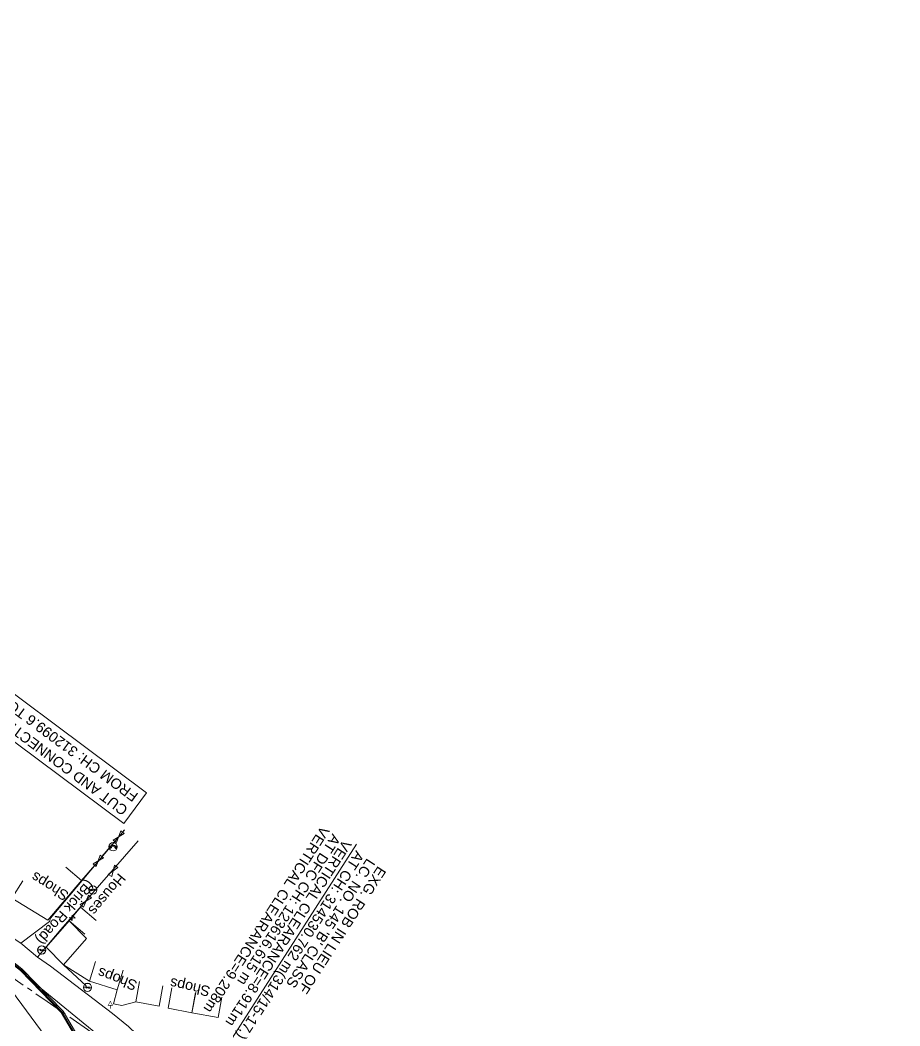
# Model space of a CAD drawing. Header units: metres. Extents: x 628572 to 650094, y 3375792 to 3391117.
# Drawn here: x 633049.8 to 633263.8, y 3388404.2 to 3388648.8 of the extents above; entities that cross this region are included whole.
import ezdxf

# ---------------------------------------------------------------- set-up
doc = ezdxf.new("R2010")
doc.units = ezdxf.units.M
doc.header["$MEASUREMENT"] = 0
doc.linetypes.add('CENTER', pattern=[2, 1.25, -0.25, 0.25, -0.25])
for name, color, linetype, lineweight in [('Bridge Parapet', 7, 'Continuous', 0), ('Commercial Building Pucca', 251, 'Continuous', 0), ('Compound Wall', 251, 'Continuous', 0), ('DFCC BOUNDARY', 6, 'CENTER', 0), ('Electric Pole', 251, 'Continuous', 0), ('Gate', 251, 'Continuous', 0), ('LC DETAILS IN PLAN', 7, 'Continuous', 0), ('Residential Building Pucca', 251, 'Continuous', 0), ('Sign Board', 251, 'Continuous', 0), ('Subroad Centre', 34, 'Continuous', 0), ('Subroad Edge', 34, 'Continuous', 0), ('Telephone_Pole', 8, 'Continuous', 0), ('Text', 251, 'Continuous', 0)]:
    doc.layers.add(name, color=color, linetype=linetype, lineweight=lineweight)
doc.layers.add('IR PROPOSALS', color=190, linetype='Continuous')
doc.styles.get("Standard").update_dxf_attribs({"font": 'arial.ttf'})
doc.styles.add('Text', font='arial.ttf', dxfattribs={"height": 2})

# ---------------------------------------------------------------- blocks, each defined once
blk = doc.blocks.new('GT')
at = {"layer": 'Gate'}
for p, q in [((-0.5, -0.5), (-0.5, 0.5)), ((-0.5, 0.5), (0.5, -0.5)), ((0.5, 0.5), (0.5, -0.5))]:
    blk.add_line(p, q, dxfattribs=at)
at = {"layer": 'Gate', "flags": 128}
blk.add_lwpolyline([(0.5, 0.5), (-0.5, -0.5)], dxfattribs=at)
blk = doc.blocks.new('EP')
blk.add_hatch(color=8).paths.add_polyline_path([(0.31, -0.24), (0.31, 0), (-0.31, -0.19), (-0.31, 0.07), (-0.93, -0.01), (-0.21, 0.16), (-0.21, -0.05), (0.43, 0.15), (0.41, -0.1), (0.94, -0.01)])
at = {"color": 8}
for p, q in [((-0.93, -0.01), (-0.21, 0.16)), ((-0.31, 0.07), (-0.93, -0.01)), ((-0.31, -0.19), (-0.31, 0.07)), ((0.31, 0), (-0.31, -0.19)), ((-0.21, 0.16), (-0.21, -0.05)), ((-0.21, -0.05), (0.43, 0.15)), ((0.31, -0.24), (0.31, 0)), ((0.43, 0.15), (0.41, -0.1)), ((0.94, -0.01), (0.31, -0.24)), ((0.41, -0.1), (0.94, -0.01))]:
    blk.add_line(p, q, dxfattribs=at)
blk.add_circle((0, 0), 1, dxfattribs=at)
blk = doc.blocks.new('TP')
at = {"layer": 'Telephone_Pole'}
blk.add_hatch(color=8, dxfattribs=at).paths.add_polyline_path([(0.49, 0.08, -0.516403), (0.5, 0.04, 0.157799), (0.42, -0.19, 0.257253), (0.43, -0.21), (0.7, -0.4, 0.297943), (0.73, -0.4, 0.213635), (0.94, -0.09, 0.292624), (0.86, 0.1, 0.314672), (-0.86, 0.1, 0.297888), (-0.94, -0.1, 0.205841), (-0.73, -0.4, 0.297943), (-0.7, -0.4), (-0.43, -0.21, 0.257253), (-0.42, -0.19, 0.155164), (-0.5, 0.04, -0.510878), (-0.49, 0.08, -0.167449)])
at = {"layer": 'Telephone_Pole', "color": 8}
for p, q in [((-0.7, -0.4), (-0.43, -0.21)), ((0.7, -0.4), (0.43, -0.21))]:
    blk.add_line(p, q, dxfattribs=at)
blk.add_circle((0, 0), 1.03, dxfattribs=at)
for centre, radius, start, end in [((0.01, -1.13), 1.5, 55.3659, 125.2353), ((-0.48, 0.05), 0.0243, 109.2181, 217.464), ((-0.82, -0.21), 0.402, 2.1844, 37.464), ((0.01, -1.34), 1.5, 71.1943, 109.2181), ((0.82, -0.21), 0.402, 141.9464, 177.8156), ((0.48, 0.06), 0.0243, 321.9464, 71.1943), ((0.75, -0.06), 0.194, 350.1231, 55.3659), ((-0.44, -0.19), 0.0258, 304.4776, 2.1844), ((0.44, -0.19), 0.0258, 177.8156, 235.5224), ((0.72, -0.38), 0.0258, 235.5224, 301.8866), ((0.49, -0.01), 0.462, 301.8866, 350.1231)]:
    blk.add_arc(centre, radius, start, end, dxfattribs=at)
for p in [(-0.44, -0.22), (0.44, -0.22)]:
    blk.add_point(p, dxfattribs=at)
blk = doc.blocks.new('TSB')
at = {"const_width": 0.132, "flags": 128}
blk.add_lwpolyline([(-0.51, 0.84), (0.54, 0.84), (0, 1.85), (-0.51, 0.84)], close=True, dxfattribs=at)
at = {"const_width": 0.142, "flags": 128}
blk.add_lwpolyline([(0, 0.84), (0, 0)], dxfattribs=at)

msp = doc.modelspace()

# ---------------------------------------------------------------- linework, layer by layer
at = {"layer": 'Bridge Parapet', "flags": 128}
for points in [[(633073.9943, 3388376.1611), (633073.7103, 3388376.1031), (633069.3934, 3388391.6274), (633060.0106, 3388407.6401), (633050.1174, 3388417.8228), (633036.6931, 3388428.3258), (633001.145, 3388453.2774), (632963.6199, 3388480.0212), (632939.6692, 3388498.0509), (632920.8863, 3388512.9753), (632896.2299, 3388534.8421), (632879.8342, 3388551.4383), (632867.7782, 3388565.3012), (632855.3125, 3388583.0971), (632845.5318, 3388600.6028), (632838.292, 3388617.4184), (632831.7676, 3388639.7668), (632828.6635, 3388665.5601)], [(632828.8915, 3388665.591), (632832.0046, 3388639.8578), (632838.564, 3388617.4773), (632845.7808, 3388600.7828), (632855.5135, 3388583.2561), (632868.0032, 3388565.4502), (632880.0782, 3388551.5563), (632896.5079, 3388534.9751), (632898.2148, 3388533.348), (632921.0783, 3388513.1733), (632939.8143, 3388498.2229), (632963.6039, 3388480.3072), (633001.321, 3388453.4284), (633036.8911, 3388428.5548), (633050.2314, 3388418.0918), (633060.2726, 3388407.8281), (633069.6895, 3388391.7564), (633073.9943, 3388376.1611)]]:
    msp.add_lwpolyline(points, dxfattribs=at)
at = {"layer": 'Commercial Building Pucca', "flags": 128}
for points in [[(633050.4897, 3388439.4746), (633047.7916, 3388435.265), (633042.8919, 3388438.4054), (633045.5899, 3388442.615)], [(633066.7112, 3388415.0826), (633060.3835, 3388419.0931)], [(633074.926, 3388417.7484), (633073.431, 3388412.9771), (633066.7112, 3388415.0826), (633068.2061, 3388419.8539)], [(633084.5679, 3388413.9362), (633083.6437, 3388409.0224), (633077.9738, 3388410.0888), (633078.898, 3388415.0026)], [(633077.9738, 3388410.0888), (633074.5657, 3388409.168), (633072.5778, 3388409.5592), (633073.431, 3388412.9771)], [(633092.5386, 3388412.3238), (633091.5786, 3388407.4168), (633085.8057, 3388408.5462), (633086.7657, 3388413.4532)], [(633098.8871, 3388411.1661), (633097.9895, 3388406.2473), (633091.5806, 3388407.4168), (633092.4782, 3388412.3356)]]:
    msp.add_lwpolyline(points, dxfattribs=at)
at = {"layer": 'Compound Wall', "flags": 128}
for points in [[(633075.2219, 3388451.869), (633074.7118, 3388451.357)], [(633072.8967, 3388449.0662), (633069.7044, 3388445.3844)], [(633067.9772, 3388443.2705), (633064.804, 3388439.5988)], [(633060.3835, 3388419.0941), (633065.9251, 3388413.9497)]]:
    msp.add_lwpolyline(points, dxfattribs=at)
at = {"layer": 'DFCC BOUNDARY', "ltscale": 5, "flags": 128}
msp.add_lwpolyline([(634429.4889, 3387513.4105), (634426.1895, 3387508.3988), (634419.7931, 3387512.5211), (634404.4991, 3387522.3747), (634378.1359, 3387539.6578), (634351.712, 3387556.981), (634335.9664, 3387567.3032), (634320.2886, 3387577.5811), (634304.8024, 3387587.7611), (634289.3462, 3387597.9214), (634272.346, 3387609.0946), (634255.2778, 3387620.3125), (634239.2043, 3387630.8892), (634222.9323, 3387641.5963), (634207.0037, 3387652.0409), (634191.0838, 3387662.4797), (634175.1238, 3387673.0005), (634159.2052, 3387683.4942), (634142.3072, 3387694.5871), (634125.4714, 3387705.639), (634108.1406, 3387717.0123), (634090.8156, 3387728.3817), (634074.7588, 3387738.9565), (634058.5467, 3387749.6288), (634041.5346, 3387760.8181), (634024.4481, 3387772.0564), (634009.347, 3387782.0356), (633994.1171, 3387792.0999), (633978.7581, 3387802.1521), (633963.4261, 3387812.1867), (633948.4915, 3387821.9886), (633933.5729, 3387831.7799), (633915.6253, 3387843.5591), (633881.1974, 3387866.1587), (633864.6302, 3387877.0361), (633849.6344, 3387886.8809), (633834.5936, 3387896.7552), (633829.2074, 3387900.2982), (633839.0778, 3387915.3506), (633828.4043, 3387922.4271), (633812.2617, 3387933.1296), (633797.354, 3387942.9725), (633782.5264, 3387952.7625), (633765.3231, 3387964.1776), (633748.0988, 3387975.6067), (633732.5065, 3387985.9713), (633716.8561, 3387996.3745), (633699.5737, 3388007.8273), (633682.3675, 3388019.2296), (633666.2722, 3388029.8685), (633650.3556, 3388040.3891), (633634.8738, 3388050.6626), (633627.3024, 3388055.6866), (633627.2813, 3388055.7179), (633609.8973, 3388067.2236), (633602.2022, 3388055.5281), (633595.2427, 3388060.098), (633578.8436, 3388070.8663), (633564.5675, 3388080.2056), (633547.4844, 3388091.4779), (633530.0073, 3388102.9177), (633512.5564, 3388114.3403), (633498.9838, 3388123.2488), (633478.7149, 3388136.5747), (633475.9757, 3388132.3917), (633466.8512, 3388138.3907), (633450.5143, 3388149.1452), (633434.7232, 3388159.4875), (633418.1779, 3388170.3241), (633402.6228, 3388180.5383), (633386.7801, 3388190.9414), (633369.5535, 3388202.2641), (633352.3136, 3388213.5955), (633333.4781, 3388225.9568), (633314.6789, 3388238.2943), (633299.7464, 3388248.1103), (633284.7932, 3388257.9399), (633265.7087, 3388270.4181), (633246.5851, 3388282.9206), (633234.3751, 3388290.9157), (633222.1433, 3388298.9251), (633203.8791, 3388310.9031), (633185.6706, 3388322.8445), (633169.1062, 3388333.7518), (633152.7043, 3388344.5522), (633136.6526, 3388355.3307), (633120.6995, 3388366.0431), (633093.1881, 3388384.8291), (633088.3444, 3388388.1366), (633069.1887, 3388401.33), (633056.4484, 3388410.1094), (633046.7317, 3388416.8512), (633039.4302, 3388421.8772), (633030.212, 3388428.258), (633012.2457, 3388440.688), (632996.9051, 3388451.2537), (632992.1416, 3388454.565), (632977.2134, 3388464.8591), (632959.2754, 3388477.1351), (632957.0223, 3388478.7144), (632938.3558, 3388491.398), (632925.836, 3388499.7971), (632902.7424, 3388515.0273), (632890.8353, 3388522.8009), (632885.7488, 3388525.9863), (632868.7141, 3388537.1993), (632847.8113, 3388559.867)], dxfattribs=at)
at = {"layer": 'IR PROPOSALS', "linetype": 'Continuous', "lineweight": 0}
msp.add_lwpolyline([(633075.1428, 3388358.4025), (633049.9841, 3388375.5819, -0.0055821), (632995.0924, 3388413.9699), (632908.061, 3388476.2927, 0.0099626), (632825.93, 3388532.6653)], format="xyb", dxfattribs=at)
at = {"layer": 'IR PROPOSALS', "lineweight": 0}
msp.add_lwpolyline([(633080.5879, 3388460.8939), (633075.0298, 3388453.4379), (633022.6127, 3388492.5124), (633028.1708, 3388499.9683)], close=True, dxfattribs=at)
at = {"layer": 'LC DETAILS IN PLAN', "lineweight": 13, "flags": 128}
msp.add_lwpolyline([(633064.9509, 3388365.3932), (633080.7917, 3388386.6101), (633088.6976, 3388381.3999), (633131.6265, 3388448.4289)], dxfattribs=at)
at = {"layer": 'Residential Building Pucca', "flags": 128}
for points in [[(633060.9875, 3388442.8291), (633064.804, 3388439.5988), (633056.6102, 3388429.9184), (633047.7916, 3388435.265)], [(633065.5968, 3388426.5518), (633061.7442, 3388429.739), (633064.4915, 3388433.0598), (633068.344, 3388429.8726)]]:
    msp.add_lwpolyline(points, dxfattribs=at)
msp.add_lwpolyline([(633060.3835, 3388419.0931), (633056.1588, 3388423.3294), (633061.7442, 3388429.739), (633065.9697, 3388425.5019), (633060.3835, 3388419.0931)], close=True, dxfattribs=at)
at = {"layer": 'Subroad Centre', "flags": 128}
msp.add_lwpolyline([(633068.5514, 3388363.2855), (633068.7283, 3388375.9545), (633064.3773, 3388390.3018), (633046.5861, 3388414.3911), (633033.5248, 3388424.0741), (632998.1757, 3388449.2036), (632960.9606, 3388475.1834), (632936.7379, 3388493.9231), (632917.241, 3388508.6296), (632894.7535, 3388528.7832), (632876.3159, 3388547.7506), (632864.1069, 3388561.9065), (632850.8173, 3388580.1994), (632840.7655, 3388597.8102), (632833.1109, 3388615.6527), (632826.1255, 3388638.7482), (632823.4245, 3388665.2864), (632823.9148, 3388683.7204), (632827.7787, 3388708.6521), (632834.8603, 3388730.4936), (632845.9403, 3388758.6688), (632863.8013, 3388799.7755)], dxfattribs=at)
at = {"layer": 'Subroad Edge', "flags": 128}
for points in [[(633073.4733, 3388376.0271), (633069.1994, 3388391.5254), (633059.8316, 3388407.4731), (633049.9754, 3388417.6548), (633036.4861, 3388428.1158), (633001.1179, 3388452.9384), (632963.4449, 3388479.8352), (632939.6382, 3388497.6699), (632920.7473, 3388512.7193), (632896.0219, 3388534.6411), (632879.7211, 3388551.2463), (632867.6072, 3388565.1392), (632855.0935, 3388582.9711), (632845.3177, 3388600.5388), (632838.038, 3388617.3304), (632831.4846, 3388639.8389), (632828.4155, 3388665.4441), (632828.8188, 3388682.901), (632832.7496, 3388708.0358), (632839.3841, 3388728.7853), (632850.9212, 3388756.9614), (632867.9642, 3388797.8442)], [(633050.0298, 3388424.3028), (633057.0232, 3388429.5843), (633057.2013, 3388430.3983), (633075.1198, 3388451.724), (633075.0823, 3388451.7922)], [(633054.1076, 3388420.9425), (633059.7451, 3388427.6671), (633078.5607, 3388449.2028)], [(633046.253, 3388426.7681), (633050.0298, 3388424.3028), (633054.0926, 3388420.9155), (633057.2474, 3388418.7733), (633072.3176, 3388407.2572), (633076.2104, 3388404.0489), (633087.4806, 3388393.3191), (633095.8567, 3388381.8875), (633096.7656, 3388380.1244), (633096.8996, 3388379.7844), (633097.3453, 3388377.3623)], [(633054.1081, 3388414.0565), (633070.0531, 3388400.9604), (633072.898, 3388398.8512), (633084.5113, 3388390.1703), (633092.1146, 3388379.9628), (633092.9412, 3388376.6856)]]:
    msp.add_lwpolyline(points, dxfattribs=at)

# ---------------------------------------------------------------- block references
at = {"layer": 'Electric Pole'}
for p in [(633067.5278, 3388437.2796), (633055.0707, 3388422.6625), (633055.0867, 3388422.6745), (633055.1247, 3388422.6745), (633066.2201, 3388413.5987), (633066.238, 3388413.5427)]:
    msp.add_blockref('EP', p, dxfattribs=at)
at = {"layer": 'Gate'}
for p, xscale, zscale, rotation in [((633073.8037, 3388450.2186), 2.912487768101744, 1.706601232890022, 50.99580256880266), ((633068.8393, 3388444.3345), 2.7208270798362, 1.64949297659499, 50.99580256880499), ((633072.4471, 3388441.8832), 2.64150336040412, 1.625270242268684, 235.9958025688021), ((633065.8336, 3388434.5317), 3.01915087375593, 1.737570393899462, 228.9958025688025), ((633062.5193, 3388430.4894), 0.936773718493223, 0.9678707137284519, 221.9958025687975)]:
    msp.add_blockref('GT', p, dxfattribs=dict(at, xscale=xscale, zscale=zscale, rotation=rotation))
at = {"layer": 'Sign Board'}
msp.add_blockref('TSB', (633071.7717, 3388408.3643), dxfattribs=at)
at = {"layer": 'Telephone_Pole'}
msp.add_blockref('TP', (633072.4516, 3388447.7832), dxfattribs=at)

# ---------------------------------------------------------------- texts
at = {"layer": 'IR PROPOSALS', "lineweight": 30, "insert": (633074.7747, 3388455.1872), "char_height": 2.5, "width": 70.806072, "attachment_point": 1, "rotation": 143.297223}
msp.add_mtext('CUT AND CONNECTION OF IR TRACK FROM CH: 312099.6 TO CH: 314934.1', dxfattribs=at)
at = {"layer": 'LC DETAILS IN PLAN', "color": 10}
for s, p in [('VERTICAL CLEARANCE=9.208m', (633123.1355, 3388453.002)), ('AT DFC CH: 123616.615 m ', (633125.8112, 3388451.1104))]:
    msp.add_text(s, height=2.5, rotation=237.102787, dxfattribs=at).set_placement(p)
at = {"layer": 'LC DETAILS IN PLAN'}
for s, p in [('VERTICAL CLEARANCE=8.911m', (633128.4825, 3388449.6862)), ('AT CH: 314530.762 m(314/15-17,)', (633131.5434, 3388447.0254)), ("LC. NO. 145 'B' CLASS", (633134.2191, 3388445.1337)), ('EXG. ROB IN LIEU OF ', (633136.8948, 3388443.242))]:
    msp.add_text(s, height=2.5, rotation=237.102787, dxfattribs=at).set_placement(p)
at = {"layer": 'Subroad Edge', "style": 'Text'}
msp.add_text('(Brick Road)', height=2.5, rotation=228.856431, dxfattribs=at).set_placement((633066.239, 3388439.9114))
at = {"layer": 'Text'}
for s, rotation, p in [('Shops', 148.11415, (633061.9293, 3388436.5921)), ('Houses', 230.306791, (633073.8218, 3388441.5463)), ('Shops', 159.49268, (633078.5482, 3388415.0318)), ('Shops', 167.386019, (633096.2542, 3388413.7389)), ('Compound Wall', 143.39065, (633053.7541, 3388396.9653))]:
    msp.add_text(s, height=2.5, rotation=rotation, dxfattribs=at).set_placement(p)

doc.saveas('drawing.dxf')
